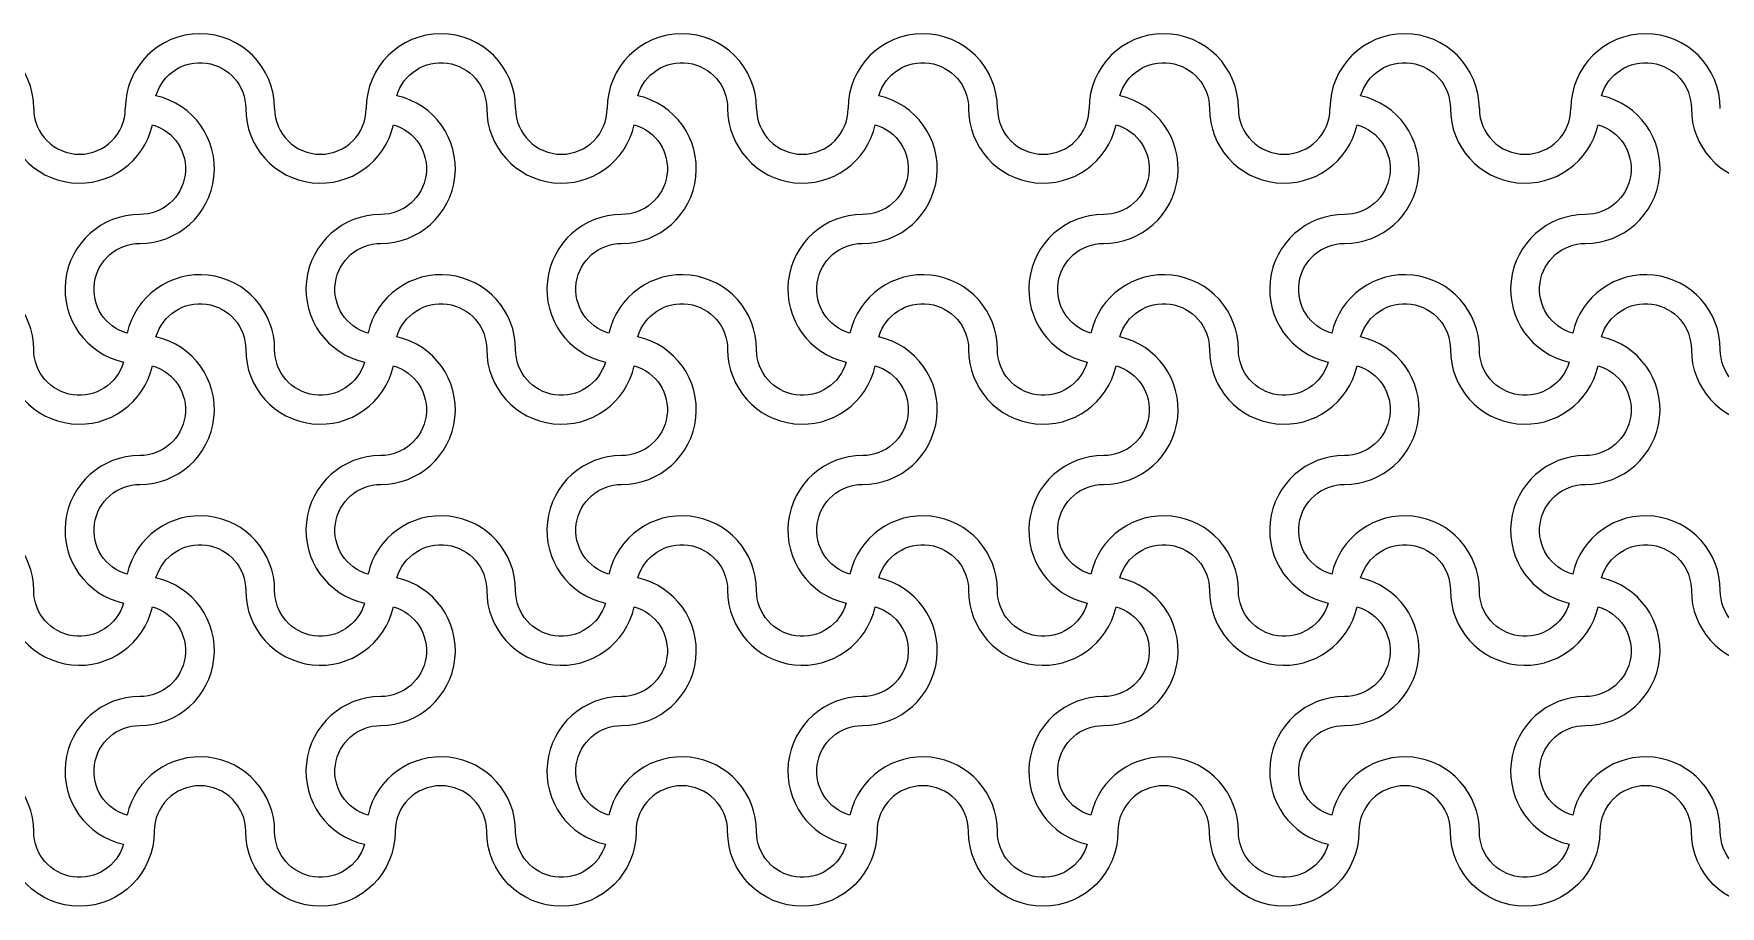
# Model space of a CAD drawing. Header units: millimetres. Extents: x 24 to 345, y 12 to 201.
# Drawn here: x 53.019 to 55.819, y 22.17 to 23.618 of the extents above; entities that cross this region are included whole.
import ezdxf

# ---------------------------------------------------------------- set-up
doc = ezdxf.new("R2010")
doc.units = ezdxf.units.MM
doc.header["$MEASUREMENT"] = 0
doc.layers.add('5th metal (rf+ground)', color=240, linetype='Continuous')

msp = doc.modelspace()

# ---------------------------------------------------------------- linework, layer by layer
at = {"layer": '5th metal (rf+ground)'}
for points in [[(52.9713, 23.49421, 0.8959788), (53.21633, 23.46724, -0.8687853), (53.1953, 23.31821, 0.8959788), (53.16833, 23.07318, -0.8687853), (53.0193, 23.09421, 0.8959788), (52.77427, 23.12118, -0.8687853), (52.7953, 23.27021, 0.8959788), (52.82227, 23.51524, -0.8687853)], [(52.9713, 23.49421, 0.8959788), (53.21633, 23.46724, -0.8687853), (53.1953, 23.31821, 0.8959788), (53.16833, 23.07318, -0.8687853), (53.0193, 23.09421, 0.8959788), (52.77427, 23.12118, -0.8687853), (52.7953, 23.27021, 0.8959788), (52.82227, 23.51524, -0.8687853)], [(52.9713, 23.49421, 0.8959788), (53.21633, 23.46724, -0.8687853), (53.1953, 23.31821, 0.8959788), (53.16833, 23.07318, -0.8687853), (53.0193, 23.09421, 0.8959788), (52.77427, 23.12118, -0.8687853), (52.7953, 23.27021, 0.8959788), (52.82227, 23.51524, -0.8687853)], [(52.9713, 23.49421, 0.8959788), (53.21633, 23.46724, -0.8687853), (53.1953, 23.31821, 0.8959788), (53.16833, 23.07318, -0.8687853), (53.0193, 23.09421, 0.8959788), (52.77427, 23.12118, -0.8687853), (52.7953, 23.27021, 0.8959788), (52.82227, 23.51524, -0.8687853)], [(53.3713, 23.49421, 0.8959788), (53.61633, 23.46724, -0.8687853), (53.5953, 23.31821, 0.8959788), (53.56833, 23.07318, -0.8687853), (53.4193, 23.09421, 0.8959788), (53.17427, 23.12118, -0.8687853), (53.1953, 23.27021, 0.8959788), (53.22227, 23.51524, -0.8687853)], [(53.3713, 23.49421, 0.8959788), (53.61633, 23.46724, -0.8687853), (53.5953, 23.31821, 0.8959788), (53.56833, 23.07318, -0.8687853), (53.4193, 23.09421, 0.8959788), (53.17427, 23.12118, -0.8687853), (53.1953, 23.27021, 0.8959788), (53.22227, 23.51524, -0.8687853)], [(53.3713, 23.49421, 0.8959788), (53.61633, 23.46724, -0.8687853), (53.5953, 23.31821, 0.8959788), (53.56833, 23.07318, -0.8687853), (53.4193, 23.09421, 0.8959788), (53.17427, 23.12118, -0.8687853), (53.1953, 23.27021, 0.8959788), (53.22227, 23.51524, -0.8687853)], [(53.3713, 23.49421, 0.8959788), (53.61633, 23.46724, -0.8687853), (53.5953, 23.31821, 0.8959788), (53.56833, 23.07318, -0.8687853), (53.4193, 23.09421, 0.8959788), (53.17427, 23.12118, -0.8687853), (53.1953, 23.27021, 0.8959788), (53.22227, 23.51524, -0.8687853)], [(53.7713, 23.49421, 0.8959788), (54.01633, 23.46724, -0.8687853), (53.9953, 23.31821, 0.8959788), (53.96833, 23.07318, -0.8687853), (53.8193, 23.09421, 0.8959788), (53.57427, 23.12118, -0.8687853), (53.5953, 23.27021, 0.8959788), (53.62227, 23.51524, -0.8687853)], [(53.7713, 23.49421, 0.8959788), (54.01633, 23.46724, -0.8687853), (53.9953, 23.31821, 0.8959788), (53.96833, 23.07318, -0.8687853), (53.8193, 23.09421, 0.8959788), (53.57427, 23.12118, -0.8687853), (53.5953, 23.27021, 0.8959788), (53.62227, 23.51524, -0.8687853)], [(53.7713, 23.49421, 0.8959788), (54.01633, 23.46724, -0.8687853), (53.9953, 23.31821, 0.8959788), (53.96833, 23.07318, -0.8687853), (53.8193, 23.09421, 0.8959788), (53.57427, 23.12118, -0.8687853), (53.5953, 23.27021, 0.8959788), (53.62227, 23.51524, -0.8687853)], [(53.7713, 23.49421, 0.8959788), (54.01633, 23.46724, -0.8687853), (53.9953, 23.31821, 0.8959788), (53.96833, 23.07318, -0.8687853), (53.8193, 23.09421, 0.8959788), (53.57427, 23.12118, -0.8687853), (53.5953, 23.27021, 0.8959788), (53.62227, 23.51524, -0.8687853)], [(54.1713, 23.49421, 0.8959788), (54.41633, 23.46724, -0.8687853), (54.3953, 23.31821, 0.8959788), (54.36833, 23.07318, -0.8687853), (54.2193, 23.09421, 0.8959788), (53.97427, 23.12118, -0.8687853), (53.9953, 23.27021, 0.8959788), (54.02227, 23.51524, -0.8687853)], [(54.1713, 23.49421, 0.8959788), (54.41633, 23.46724, -0.8687853), (54.3953, 23.31821, 0.8959788), (54.36833, 23.07318, -0.8687853), (54.2193, 23.09421, 0.8959788), (53.97427, 23.12118, -0.8687853), (53.9953, 23.27021, 0.8959788), (54.02227, 23.51524, -0.8687853)], [(54.1713, 23.49421, 0.8959788), (54.41633, 23.46724, -0.8687853), (54.3953, 23.31821, 0.8959788), (54.36833, 23.07318, -0.8687853), (54.2193, 23.09421, 0.8959788), (53.97427, 23.12118, -0.8687853), (53.9953, 23.27021, 0.8959788), (54.02227, 23.51524, -0.8687853)], [(54.1713, 23.49421, 0.8959788), (54.41633, 23.46724, -0.8687853), (54.3953, 23.31821, 0.8959788), (54.36833, 23.07318, -0.8687853), (54.2193, 23.09421, 0.8959788), (53.97427, 23.12118, -0.8687853), (53.9953, 23.27021, 0.8959788), (54.02227, 23.51524, -0.8687853)], [(54.5713, 23.49421, 0.8959788), (54.81633, 23.46724, -0.8687853), (54.7953, 23.31821, 0.8959788), (54.76833, 23.07318, -0.8687853), (54.6193, 23.09421, 0.8959788), (54.37427, 23.12118, -0.8687853), (54.3953, 23.27021, 0.8959788), (54.42227, 23.51524, -0.8687853)], [(54.5713, 23.49421, 0.8959788), (54.81633, 23.46724, -0.8687853), (54.7953, 23.31821, 0.8959788), (54.76833, 23.07318, -0.8687853), (54.6193, 23.09421, 0.8959788), (54.37427, 23.12118, -0.8687853), (54.3953, 23.27021, 0.8959788), (54.42227, 23.51524, -0.8687853)], [(54.5713, 23.49421, 0.8959788), (54.81633, 23.46724, -0.8687853), (54.7953, 23.31821, 0.8959788), (54.76833, 23.07318, -0.8687853), (54.6193, 23.09421, 0.8959788), (54.37427, 23.12118, -0.8687853), (54.3953, 23.27021, 0.8959788), (54.42227, 23.51524, -0.8687853)], [(54.5713, 23.49421, 0.8959788), (54.81633, 23.46724, -0.8687853), (54.7953, 23.31821, 0.8959788), (54.76833, 23.07318, -0.8687853), (54.6193, 23.09421, 0.8959788), (54.37427, 23.12118, -0.8687853), (54.3953, 23.27021, 0.8959788), (54.42227, 23.51524, -0.8687853)], [(54.9713, 23.49421, 0.8959788), (55.21633, 23.46724, -0.8687853), (55.1953, 23.31821, 0.8959788), (55.16833, 23.07318, -0.8687853), (55.0193, 23.09421, 0.8959788), (54.77427, 23.12118, -0.8687853), (54.7953, 23.27021, 0.8959788), (54.82227, 23.51524, -0.8687853)], [(54.9713, 23.49421, 0.8959788), (55.21633, 23.46724, -0.8687853), (55.1953, 23.31821, 0.8959788), (55.16833, 23.07318, -0.8687853), (55.0193, 23.09421, 0.8959788), (54.77427, 23.12118, -0.8687853), (54.7953, 23.27021, 0.8959788), (54.82227, 23.51524, -0.8687853)], [(54.9713, 23.49421, 0.8959788), (55.21633, 23.46724, -0.8687853), (55.1953, 23.31821, 0.8959788), (55.16833, 23.07318, -0.8687853), (55.0193, 23.09421, 0.8959788), (54.77427, 23.12118, -0.8687853), (54.7953, 23.27021, 0.8959788), (54.82227, 23.51524, -0.8687853)], [(54.9713, 23.49421, 0.8959788), (55.21633, 23.46724, -0.8687853), (55.1953, 23.31821, 0.8959788), (55.16833, 23.07318, -0.8687853), (55.0193, 23.09421, 0.8959788), (54.77427, 23.12118, -0.8687853), (54.7953, 23.27021, 0.8959788), (54.82227, 23.51524, -0.8687853)], [(55.3713, 23.49421, 0.8959788), (55.61633, 23.46724, -0.8687853), (55.5953, 23.31821, 0.8959788), (55.56833, 23.07318, -0.8687853), (55.4193, 23.09421, 0.8959788), (55.17427, 23.12118, -0.8687853), (55.1953, 23.27021, 0.8959788), (55.22227, 23.51524, -0.8687853)], [(55.3713, 23.49421, 0.8959788), (55.61633, 23.46724, -0.8687853), (55.5953, 23.31821, 0.8959788), (55.56833, 23.07318, -0.8687853), (55.4193, 23.09421, 0.8959788), (55.17427, 23.12118, -0.8687853), (55.1953, 23.27021, 0.8959788), (55.22227, 23.51524, -0.8687853)], [(55.3713, 23.49421, 0.8959788), (55.61633, 23.46724, -0.8687853), (55.5953, 23.31821, 0.8959788), (55.56833, 23.07318, -0.8687853), (55.4193, 23.09421, 0.8959788), (55.17427, 23.12118, -0.8687853), (55.1953, 23.27021, 0.8959788), (55.22227, 23.51524, -0.8687853)], [(55.3713, 23.49421, 0.8959788), (55.61633, 23.46724, -0.8687853), (55.5953, 23.31821, 0.8959788), (55.56833, 23.07318, -0.8687853), (55.4193, 23.09421, 0.8959788), (55.17427, 23.12118, -0.8687853), (55.1953, 23.27021, 0.8959788), (55.22227, 23.51524, -0.8687853)], [(55.7713, 23.49421, 0.8959788), (56.01633, 23.46724, -0.8687853), (55.9953, 23.31821, 0.8959788), (55.96833, 23.07318, -0.8687853), (55.8193, 23.09421, 0.8959788), (55.57427, 23.12118, -0.8687853), (55.5953, 23.27021, 0.8959788), (55.62227, 23.51524, -0.8687853)], [(55.7713, 23.49421, 0.8959788), (56.01633, 23.46724, -0.8687853), (55.9953, 23.31821, 0.8959788), (55.96833, 23.07318, -0.8687853), (55.8193, 23.09421, 0.8959788), (55.57427, 23.12118, -0.8687853), (55.5953, 23.27021, 0.8959788), (55.62227, 23.51524, -0.8687853)], [(55.7713, 23.49421, 0.8959788), (56.01633, 23.46724, -0.8687853), (55.9953, 23.31821, 0.8959788), (55.96833, 23.07318, -0.8687853), (55.8193, 23.09421, 0.8959788), (55.57427, 23.12118, -0.8687853), (55.5953, 23.27021, 0.8959788), (55.62227, 23.51524, -0.8687853)], [(55.7713, 23.49421, 0.8959788), (56.01633, 23.46724, -0.8687853), (55.9953, 23.31821, 0.8959788), (55.96833, 23.07318, -0.8687853), (55.8193, 23.09421, 0.8959788), (55.57427, 23.12118, -0.8687853), (55.5953, 23.27021, 0.8959788), (55.62227, 23.51524, -0.8687853)], [(52.9713, 23.09421, 0.8959788), (53.21633, 23.06724, -0.8687853), (53.1953, 22.91821, 0.8959788), (53.16833, 22.67318, -0.8687853), (53.0193, 22.69421, 0.8959788), (52.77427, 22.72118, -0.8687853), (52.7953, 22.87021, 0.8959788), (52.82227, 23.11524, -0.8687853)], [(52.9713, 23.09421, 0.8959788), (53.21633, 23.06724, -0.8687853), (53.1953, 22.91821, 0.8959788), (53.16833, 22.67318, -0.8687853), (53.0193, 22.69421, 0.8959788), (52.77427, 22.72118, -0.8687853), (52.7953, 22.87021, 0.8959788), (52.82227, 23.11524, -0.8687853)], [(52.9713, 23.09421, 0.8959788), (53.21633, 23.06724, -0.8687853), (53.1953, 22.91821, 0.8959788), (53.16833, 22.67318, -0.8687853), (53.0193, 22.69421, 0.8959788), (52.77427, 22.72118, -0.8687853), (52.7953, 22.87021, 0.8959788), (52.82227, 23.11524, -0.8687853)], [(52.9713, 23.09421, 0.8959788), (53.21633, 23.06724, -0.8687853), (53.1953, 22.91821, 0.8959788), (53.16833, 22.67318, -0.8687853), (53.0193, 22.69421, 0.8959788), (52.77427, 22.72118, -0.8687853), (52.7953, 22.87021, 0.8959788), (52.82227, 23.11524, -0.8687853)], [(53.3713, 23.09421, 0.8959788), (53.61633, 23.06724, -0.8687853), (53.5953, 22.91821, 0.8959788), (53.56833, 22.67318, -0.8687853), (53.4193, 22.69421, 0.8959788), (53.17427, 22.72118, -0.8687853), (53.1953, 22.87021, 0.8959788), (53.22227, 23.11524, -0.8687853)], [(53.3713, 23.09421, 0.8959788), (53.61633, 23.06724, -0.8687853), (53.5953, 22.91821, 0.8959788), (53.56833, 22.67318, -0.8687853), (53.4193, 22.69421, 0.8959788), (53.17427, 22.72118, -0.8687853), (53.1953, 22.87021, 0.8959788), (53.22227, 23.11524, -0.8687853)], [(53.3713, 23.09421, 0.8959788), (53.61633, 23.06724, -0.8687853), (53.5953, 22.91821, 0.8959788), (53.56833, 22.67318, -0.8687853), (53.4193, 22.69421, 0.8959788), (53.17427, 22.72118, -0.8687853), (53.1953, 22.87021, 0.8959788), (53.22227, 23.11524, -0.8687853)], [(53.3713, 23.09421, 0.8959788), (53.61633, 23.06724, -0.8687853), (53.5953, 22.91821, 0.8959788), (53.56833, 22.67318, -0.8687853), (53.4193, 22.69421, 0.8959788), (53.17427, 22.72118, -0.8687853), (53.1953, 22.87021, 0.8959788), (53.22227, 23.11524, -0.8687853)], [(53.7713, 23.09421, 0.8959788), (54.01633, 23.06724, -0.8687853), (53.9953, 22.91821, 0.8959788), (53.96833, 22.67318, -0.8687853), (53.8193, 22.69421, 0.8959788), (53.57427, 22.72118, -0.8687853), (53.5953, 22.87021, 0.8959788), (53.62227, 23.11524, -0.8687853)], [(53.7713, 23.09421, 0.8959788), (54.01633, 23.06724, -0.8687853), (53.9953, 22.91821, 0.8959788), (53.96833, 22.67318, -0.8687853), (53.8193, 22.69421, 0.8959788), (53.57427, 22.72118, -0.8687853), (53.5953, 22.87021, 0.8959788), (53.62227, 23.11524, -0.8687853)], [(53.7713, 23.09421, 0.8959788), (54.01633, 23.06724, -0.8687853), (53.9953, 22.91821, 0.8959788), (53.96833, 22.67318, -0.8687853), (53.8193, 22.69421, 0.8959788), (53.57427, 22.72118, -0.8687853), (53.5953, 22.87021, 0.8959788), (53.62227, 23.11524, -0.8687853)], [(53.7713, 23.09421, 0.8959788), (54.01633, 23.06724, -0.8687853), (53.9953, 22.91821, 0.8959788), (53.96833, 22.67318, -0.8687853), (53.8193, 22.69421, 0.8959788), (53.57427, 22.72118, -0.8687853), (53.5953, 22.87021, 0.8959788), (53.62227, 23.11524, -0.8687853)], [(54.1713, 23.09421, 0.8959788), (54.41633, 23.06724, -0.8687853), (54.3953, 22.91821, 0.8959788), (54.36833, 22.67318, -0.8687853), (54.2193, 22.69421, 0.8959788), (53.97427, 22.72118, -0.8687853), (53.9953, 22.87021, 0.8959788), (54.02227, 23.11524, -0.8687853)], [(54.1713, 23.09421, 0.8959788), (54.41633, 23.06724, -0.8687853), (54.3953, 22.91821, 0.8959788), (54.36833, 22.67318, -0.8687853), (54.2193, 22.69421, 0.8959788), (53.97427, 22.72118, -0.8687853), (53.9953, 22.87021, 0.8959788), (54.02227, 23.11524, -0.8687853)], [(54.1713, 23.09421, 0.8959788), (54.41633, 23.06724, -0.8687853), (54.3953, 22.91821, 0.8959788), (54.36833, 22.67318, -0.8687853), (54.2193, 22.69421, 0.8959788), (53.97427, 22.72118, -0.8687853), (53.9953, 22.87021, 0.8959788), (54.02227, 23.11524, -0.8687853)], [(54.1713, 23.09421, 0.8959788), (54.41633, 23.06724, -0.8687853), (54.3953, 22.91821, 0.8959788), (54.36833, 22.67318, -0.8687853), (54.2193, 22.69421, 0.8959788), (53.97427, 22.72118, -0.8687853), (53.9953, 22.87021, 0.8959788), (54.02227, 23.11524, -0.8687853)], [(54.5713, 23.09421, 0.8959788), (54.81633, 23.06724, -0.8687853), (54.7953, 22.91821, 0.8959788), (54.76833, 22.67318, -0.8687853), (54.6193, 22.69421, 0.8959788), (54.37427, 22.72118, -0.8687853), (54.3953, 22.87021, 0.8959788), (54.42227, 23.11524, -0.8687853)], [(54.5713, 23.09421, 0.8959788), (54.81633, 23.06724, -0.8687853), (54.7953, 22.91821, 0.8959788), (54.76833, 22.67318, -0.8687853), (54.6193, 22.69421, 0.8959788), (54.37427, 22.72118, -0.8687853), (54.3953, 22.87021, 0.8959788), (54.42227, 23.11524, -0.8687853)], [(54.5713, 23.09421, 0.8959788), (54.81633, 23.06724, -0.8687853), (54.7953, 22.91821, 0.8959788), (54.76833, 22.67318, -0.8687853), (54.6193, 22.69421, 0.8959788), (54.37427, 22.72118, -0.8687853), (54.3953, 22.87021, 0.8959788), (54.42227, 23.11524, -0.8687853)], [(54.5713, 23.09421, 0.8959788), (54.81633, 23.06724, -0.8687853), (54.7953, 22.91821, 0.8959788), (54.76833, 22.67318, -0.8687853), (54.6193, 22.69421, 0.8959788), (54.37427, 22.72118, -0.8687853), (54.3953, 22.87021, 0.8959788), (54.42227, 23.11524, -0.8687853)], [(54.9713, 23.09421, 0.8959788), (55.21633, 23.06724, -0.8687853), (55.1953, 22.91821, 0.8959788), (55.16833, 22.67318, -0.8687853), (55.0193, 22.69421, 0.8959788), (54.77427, 22.72118, -0.8687853), (54.7953, 22.87021, 0.8959788), (54.82227, 23.11524, -0.8687853)], [(54.9713, 23.09421, 0.8959788), (55.21633, 23.06724, -0.8687853), (55.1953, 22.91821, 0.8959788), (55.16833, 22.67318, -0.8687853), (55.0193, 22.69421, 0.8959788), (54.77427, 22.72118, -0.8687853), (54.7953, 22.87021, 0.8959788), (54.82227, 23.11524, -0.8687853)], [(54.9713, 23.09421, 0.8959788), (55.21633, 23.06724, -0.8687853), (55.1953, 22.91821, 0.8959788), (55.16833, 22.67318, -0.8687853), (55.0193, 22.69421, 0.8959788), (54.77427, 22.72118, -0.8687853), (54.7953, 22.87021, 0.8959788), (54.82227, 23.11524, -0.8687853)], [(54.9713, 23.09421, 0.8959788), (55.21633, 23.06724, -0.8687853), (55.1953, 22.91821, 0.8959788), (55.16833, 22.67318, -0.8687853), (55.0193, 22.69421, 0.8959788), (54.77427, 22.72118, -0.8687853), (54.7953, 22.87021, 0.8959788), (54.82227, 23.11524, -0.8687853)], [(55.3713, 23.09421, 0.8959788), (55.61633, 23.06724, -0.8687853), (55.5953, 22.91821, 0.8959788), (55.56833, 22.67318, -0.8687853), (55.4193, 22.69421, 0.8959788), (55.17427, 22.72118, -0.8687853), (55.1953, 22.87021, 0.8959788), (55.22227, 23.11524, -0.8687853)], [(55.3713, 23.09421, 0.8959788), (55.61633, 23.06724, -0.8687853), (55.5953, 22.91821, 0.8959788), (55.56833, 22.67318, -0.8687853), (55.4193, 22.69421, 0.8959788), (55.17427, 22.72118, -0.8687853), (55.1953, 22.87021, 0.8959788), (55.22227, 23.11524, -0.8687853)], [(55.3713, 23.09421, 0.8959788), (55.61633, 23.06724, -0.8687853), (55.5953, 22.91821, 0.8959788), (55.56833, 22.67318, -0.8687853), (55.4193, 22.69421, 0.8959788), (55.17427, 22.72118, -0.8687853), (55.1953, 22.87021, 0.8959788), (55.22227, 23.11524, -0.8687853)], [(55.3713, 23.09421, 0.8959788), (55.61633, 23.06724, -0.8687853), (55.5953, 22.91821, 0.8959788), (55.56833, 22.67318, -0.8687853), (55.4193, 22.69421, 0.8959788), (55.17427, 22.72118, -0.8687853), (55.1953, 22.87021, 0.8959788), (55.22227, 23.11524, -0.8687853)], [(55.7713, 23.09421, 0.8959788), (56.01633, 23.06724, -0.8687853), (55.9953, 22.91821, 0.8959788), (55.96833, 22.67318, -0.8687853), (55.8193, 22.69421, 0.8959788), (55.57427, 22.72118, -0.8687853), (55.5953, 22.87021, 0.8959788), (55.62227, 23.11524, -0.8687853)], [(55.7713, 23.09421, 0.8959788), (56.01633, 23.06724, -0.8687853), (55.9953, 22.91821, 0.8959788), (55.96833, 22.67318, -0.8687853), (55.8193, 22.69421, 0.8959788), (55.57427, 22.72118, -0.8687853), (55.5953, 22.87021, 0.8959788), (55.62227, 23.11524, -0.8687853)], [(55.7713, 23.09421, 0.8959788), (56.01633, 23.06724, -0.8687853), (55.9953, 22.91821, 0.8959788), (55.96833, 22.67318, -0.8687853), (55.8193, 22.69421, 0.8959788), (55.57427, 22.72118, -0.8687853), (55.5953, 22.87021, 0.8959788), (55.62227, 23.11524, -0.8687853)], [(55.7713, 23.09421, 0.8959788), (56.01633, 23.06724, -0.8687853), (55.9953, 22.91821, 0.8959788), (55.96833, 22.67318, -0.8687853), (55.8193, 22.69421, 0.8959788), (55.57427, 22.72118, -0.8687853), (55.5953, 22.87021, 0.8959788), (55.62227, 23.11524, -0.8687853)], [(52.9713, 22.69421, 0.8959788), (53.21633, 22.66724, -0.8687853), (53.1953, 22.51821, 0.8959788), (53.16833, 22.27318, -0.8687853), (53.0193, 22.29421, 0.8959788), (52.77427, 22.32118, -0.8687853), (52.7953, 22.47021, 0.8959788), (52.82227, 22.71524, -0.8687853)], [(52.9713, 22.69421, 0.8959788), (53.21633, 22.66724, -0.8687853), (53.1953, 22.51821, 0.8959788), (53.16833, 22.27318, -0.8687853), (53.0193, 22.29421, 0.8959788), (52.77427, 22.32118, -0.8687853), (52.7953, 22.47021, 0.8959788), (52.82227, 22.71524, -0.8687853)], [(52.9713, 22.69421, 0.8959788), (53.21633, 22.66724, -0.8687853), (53.1953, 22.51821, 0.8959788), (53.16833, 22.27318, -0.8687853), (53.0193, 22.29421, 0.8959788), (52.77427, 22.32118, -0.8687853), (52.7953, 22.47021, 0.8959788), (52.82227, 22.71524, -0.8687853)], [(52.9713, 22.69421, 0.8959788), (53.21633, 22.66724, -0.8687853), (53.1953, 22.51821, 0.8959788), (53.16833, 22.27318, -0.8687853), (53.0193, 22.29421, 0.8959788), (52.77427, 22.32118, -0.8687853), (52.7953, 22.47021, 0.8959788), (52.82227, 22.71524, -0.8687853)], [(53.3713, 22.69421, 0.8959788), (53.61633, 22.66724, -0.8687853), (53.5953, 22.51821, 0.8959788), (53.56833, 22.27318, -0.8687853), (53.4193, 22.29421, 0.8959788), (53.17427, 22.32118, -0.8687853), (53.1953, 22.47021, 0.8959788), (53.22227, 22.71524, -0.8687853)], [(53.3713, 22.69421, 0.8959788), (53.61633, 22.66724, -0.8687853), (53.5953, 22.51821, 0.8959788), (53.56833, 22.27318, -0.8687853), (53.4193, 22.29421, 0.8959788), (53.17427, 22.32118, -0.8687853), (53.1953, 22.47021, 0.8959788), (53.22227, 22.71524, -0.8687853)], [(53.3713, 22.69421, 0.8959788), (53.61633, 22.66724, -0.8687853), (53.5953, 22.51821, 0.8959788), (53.56833, 22.27318, -0.8687853), (53.4193, 22.29421, 0.8959788), (53.17427, 22.32118, -0.8687853), (53.1953, 22.47021, 0.8959788), (53.22227, 22.71524, -0.8687853)], [(53.3713, 22.69421, 0.8959788), (53.61633, 22.66724, -0.8687853), (53.5953, 22.51821, 0.8959788), (53.56833, 22.27318, -0.8687853), (53.4193, 22.29421, 0.8959788), (53.17427, 22.32118, -0.8687853), (53.1953, 22.47021, 0.8959788), (53.22227, 22.71524, -0.8687853)], [(53.7713, 22.69421, 0.8959788), (54.01633, 22.66724, -0.8687853), (53.9953, 22.51821, 0.8959788), (53.96833, 22.27318, -0.8687853), (53.8193, 22.29421, 0.8959788), (53.57427, 22.32118, -0.8687853), (53.5953, 22.47021, 0.8959788), (53.62227, 22.71524, -0.8687853)], [(53.7713, 22.69421, 0.8959788), (54.01633, 22.66724, -0.8687853), (53.9953, 22.51821, 0.8959788), (53.96833, 22.27318, -0.8687853), (53.8193, 22.29421, 0.8959788), (53.57427, 22.32118, -0.8687853), (53.5953, 22.47021, 0.8959788), (53.62227, 22.71524, -0.8687853)], [(53.7713, 22.69421, 0.8959788), (54.01633, 22.66724, -0.8687853), (53.9953, 22.51821, 0.8959788), (53.96833, 22.27318, -0.8687853), (53.8193, 22.29421, 0.8959788), (53.57427, 22.32118, -0.8687853), (53.5953, 22.47021, 0.8959788), (53.62227, 22.71524, -0.8687853)], [(53.7713, 22.69421, 0.8959788), (54.01633, 22.66724, -0.8687853), (53.9953, 22.51821, 0.8959788), (53.96833, 22.27318, -0.8687853), (53.8193, 22.29421, 0.8959788), (53.57427, 22.32118, -0.8687853), (53.5953, 22.47021, 0.8959788), (53.62227, 22.71524, -0.8687853)], [(54.1713, 22.69421, 0.8959788), (54.41633, 22.66724, -0.8687853), (54.3953, 22.51821, 0.8959788), (54.36833, 22.27318, -0.8687853), (54.2193, 22.29421, 0.8959788), (53.97427, 22.32118, -0.8687853), (53.9953, 22.47021, 0.8959788), (54.02227, 22.71524, -0.8687853)], [(54.1713, 22.69421, 0.8959788), (54.41633, 22.66724, -0.8687853), (54.3953, 22.51821, 0.8959788), (54.36833, 22.27318, -0.8687853), (54.2193, 22.29421, 0.8959788), (53.97427, 22.32118, -0.8687853), (53.9953, 22.47021, 0.8959788), (54.02227, 22.71524, -0.8687853)], [(54.1713, 22.69421, 0.8959788), (54.41633, 22.66724, -0.8687853), (54.3953, 22.51821, 0.8959788), (54.36833, 22.27318, -0.8687853), (54.2193, 22.29421, 0.8959788), (53.97427, 22.32118, -0.8687853), (53.9953, 22.47021, 0.8959788), (54.02227, 22.71524, -0.8687853)], [(54.1713, 22.69421, 0.8959788), (54.41633, 22.66724, -0.8687853), (54.3953, 22.51821, 0.8959788), (54.36833, 22.27318, -0.8687853), (54.2193, 22.29421, 0.8959788), (53.97427, 22.32118, -0.8687853), (53.9953, 22.47021, 0.8959788), (54.02227, 22.71524, -0.8687853)], [(54.5713, 22.69421, 0.8959788), (54.81633, 22.66724, -0.8687853), (54.7953, 22.51821, 0.8959788), (54.76833, 22.27318, -0.8687853), (54.6193, 22.29421, 0.8959788), (54.37427, 22.32118, -0.8687853), (54.3953, 22.47021, 0.8959788), (54.42227, 22.71524, -0.8687853)], [(54.5713, 22.69421, 0.8959788), (54.81633, 22.66724, -0.8687853), (54.7953, 22.51821, 0.8959788), (54.76833, 22.27318, -0.8687853), (54.6193, 22.29421, 0.8959788), (54.37427, 22.32118, -0.8687853), (54.3953, 22.47021, 0.8959788), (54.42227, 22.71524, -0.8687853)], [(54.5713, 22.69421, 0.8959788), (54.81633, 22.66724, -0.8687853), (54.7953, 22.51821, 0.8959788), (54.76833, 22.27318, -0.8687853), (54.6193, 22.29421, 0.8959788), (54.37427, 22.32118, -0.8687853), (54.3953, 22.47021, 0.8959788), (54.42227, 22.71524, -0.8687853)], [(54.5713, 22.69421, 0.8959788), (54.81633, 22.66724, -0.8687853), (54.7953, 22.51821, 0.8959788), (54.76833, 22.27318, -0.8687853), (54.6193, 22.29421, 0.8959788), (54.37427, 22.32118, -0.8687853), (54.3953, 22.47021, 0.8959788), (54.42227, 22.71524, -0.8687853)], [(54.9713, 22.69421, 0.8959788), (55.21633, 22.66724, -0.8687853), (55.1953, 22.51821, 0.8959788), (55.16833, 22.27318, -0.8687853), (55.0193, 22.29421, 0.8959788), (54.77427, 22.32118, -0.8687853), (54.7953, 22.47021, 0.8959788), (54.82227, 22.71524, -0.8687853)], [(54.9713, 22.69421, 0.8959788), (55.21633, 22.66724, -0.8687853), (55.1953, 22.51821, 0.8959788), (55.16833, 22.27318, -0.8687853), (55.0193, 22.29421, 0.8959788), (54.77427, 22.32118, -0.8687853), (54.7953, 22.47021, 0.8959788), (54.82227, 22.71524, -0.8687853)], [(54.9713, 22.69421, 0.8959788), (55.21633, 22.66724, -0.8687853), (55.1953, 22.51821, 0.8959788), (55.16833, 22.27318, -0.8687853), (55.0193, 22.29421, 0.8959788), (54.77427, 22.32118, -0.8687853), (54.7953, 22.47021, 0.8959788), (54.82227, 22.71524, -0.8687853)], [(54.9713, 22.69421, 0.8959788), (55.21633, 22.66724, -0.8687853), (55.1953, 22.51821, 0.8959788), (55.16833, 22.27318, -0.8687853), (55.0193, 22.29421, 0.8959788), (54.77427, 22.32118, -0.8687853), (54.7953, 22.47021, 0.8959788), (54.82227, 22.71524, -0.8687853)], [(55.3713, 22.69421, 0.8959788), (55.61633, 22.66724, -0.8687853), (55.5953, 22.51821, 0.8959788), (55.56833, 22.27318, -0.8687853), (55.4193, 22.29421, 0.8959788), (55.17427, 22.32118, -0.8687853), (55.1953, 22.47021, 0.8959788), (55.22227, 22.71524, -0.8687853)], [(55.3713, 22.69421, 0.8959788), (55.61633, 22.66724, -0.8687853), (55.5953, 22.51821, 0.8959788), (55.56833, 22.27318, -0.8687853), (55.4193, 22.29421, 0.8959788), (55.17427, 22.32118, -0.8687853), (55.1953, 22.47021, 0.8959788), (55.22227, 22.71524, -0.8687853)], [(55.3713, 22.69421, 0.8959788), (55.61633, 22.66724, -0.8687853), (55.5953, 22.51821, 0.8959788), (55.56833, 22.27318, -0.8687853), (55.4193, 22.29421, 0.8959788), (55.17427, 22.32118, -0.8687853), (55.1953, 22.47021, 0.8959788), (55.22227, 22.71524, -0.8687853)], [(55.3713, 22.69421, 0.8959788), (55.61633, 22.66724, -0.8687853), (55.5953, 22.51821, 0.8959788), (55.56833, 22.27318, -0.8687853), (55.4193, 22.29421, 0.8959788), (55.17427, 22.32118, -0.8687853), (55.1953, 22.47021, 0.8959788), (55.22227, 22.71524, -0.8687853)], [(55.7713, 22.69421, 0.8959788), (56.01633, 22.66724, -0.8687853), (55.9953, 22.51821, 0.8959788), (55.96833, 22.27318, -0.8687853), (55.8193, 22.29421, 0.8959788), (55.57427, 22.32118, -0.8687853), (55.5953, 22.47021, 0.8959788), (55.62227, 22.71524, -0.8687853)], [(55.7713, 22.69421, 0.8959788), (56.01633, 22.66724, -0.8687853), (55.9953, 22.51821, 0.8959788), (55.96833, 22.27318, -0.8687853), (55.8193, 22.29421, 0.8959788), (55.57427, 22.32118, -0.8687853), (55.5953, 22.47021, 0.8959788), (55.62227, 22.71524, -0.8687853)], [(55.7713, 22.69421, 0.8959788), (56.01633, 22.66724, -0.8687853), (55.9953, 22.51821, 0.8959788), (55.96833, 22.27318, -0.8687853), (55.8193, 22.29421, 0.8959788), (55.57427, 22.32118, -0.8687853), (55.5953, 22.47021, 0.8959788), (55.62227, 22.71524, -0.8687853)], [(55.7713, 22.69421, 0.8959788), (56.01633, 22.66724, -0.8687853), (55.9953, 22.51821, 0.8959788), (55.96833, 22.27318, -0.8687853), (55.8193, 22.29421, 0.8959788), (55.57427, 22.32118, -0.8687853), (55.5953, 22.47021, 0.8959788), (55.62227, 22.71524, -0.8687853)]]:
    msp.add_lwpolyline(points, format="xyb", close=True, dxfattribs=at)
msp.add_lwpolyline([(56.0193, 22.29421, -1), (55.7713, 22.29421, 1), (55.6193, 22.29421, -1), (55.3713, 22.29421, 1), (55.2193, 22.29421, -1), (54.9713, 22.29421, 1), (54.8193, 22.29421, -1), (54.5713, 22.29421, 1), (54.4193, 22.29421, -1), (54.1713, 22.29421, 1), (54.0193, 22.29421, -1), (53.7713, 22.29421, 1), (53.6193, 22.29421, -1), (53.3713, 22.29421, 1), (53.2193, 22.29421, -1), (52.9713, 22.29421, 1)], format="xyb", dxfattribs=at)
msp.add_lwpolyline([(56.0193, 22.29421, -1), (55.7713, 22.29421, 1), (55.6193, 22.29421, -1), (55.3713, 22.29421, 1), (55.2193, 22.29421, -1), (54.9713, 22.29421, 1), (54.8193, 22.29421, -1), (54.5713, 22.29421, 1), (54.4193, 22.29421, -1), (54.1713, 22.29421, 1), (54.0193, 22.29421, -1), (53.7713, 22.29421, 1), (53.6193, 22.29421, -1), (53.3713, 22.29421, 1), (53.2193, 22.29421, -1), (52.9713, 22.29421, 1)], format="xyb", dxfattribs=at)
msp.add_lwpolyline([(56.0193, 22.29421, -1), (55.7713, 22.29421, 1), (55.6193, 22.29421, -1), (55.3713, 22.29421, 1), (55.2193, 22.29421, -1), (54.9713, 22.29421, 1), (54.8193, 22.29421, -1), (54.5713, 22.29421, 1), (54.4193, 22.29421, -1), (54.1713, 22.29421, 1), (54.0193, 22.29421, -1), (53.7713, 22.29421, 1), (53.6193, 22.29421, -1), (53.3713, 22.29421, 1), (53.2193, 22.29421, -1), (52.9713, 22.29421, 1)], format="xyb", dxfattribs=at)
msp.add_lwpolyline([(56.0193, 22.29421, -1), (55.7713, 22.29421, 1), (55.6193, 22.29421, -1), (55.3713, 22.29421, 1), (55.2193, 22.29421, -1), (54.9713, 22.29421, 1), (54.8193, 22.29421, -1), (54.5713, 22.29421, 1), (54.4193, 22.29421, -1), (54.1713, 22.29421, 1), (54.0193, 22.29421, -1), (53.7713, 22.29421, 1), (53.6193, 22.29421, -1), (53.3713, 22.29421, 1), (53.2193, 22.29421, -1), (52.9713, 22.29421, 1)], format="xyb", dxfattribs=at)
for centre, radius, start, end in [((52.8953, 23.49421), 0.124, 0, 180), ((52.8953, 23.49421), 0.124, 0, 180), ((52.8953, 23.49421), 0.124, 0, 180), ((52.8953, 23.49421), 0.124, 0, 180), ((53.2953, 23.49421), 0.124, 0, 180), ((53.2953, 23.49421), 0.124, 0, 180), ((53.2953, 23.49421), 0.124, 0, 180), ((53.2953, 23.49421), 0.124, 0, 180), ((53.6953, 23.49421), 0.124, 0, 180), ((53.6953, 23.49421), 0.124, 0, 180), ((53.6953, 23.49421), 0.124, 0, 180), ((53.6953, 23.49421), 0.124, 0, 180), ((54.0953, 23.49421), 0.124, 0, 180), ((54.0953, 23.49421), 0.124, 0, 180), ((54.0953, 23.49421), 0.124, 0, 180), ((54.0953, 23.49421), 0.124, 0, 180), ((54.4953, 23.49421), 0.124, 0, 180), ((54.4953, 23.49421), 0.124, 0, 180), ((54.4953, 23.49421), 0.124, 0, 180), ((54.4953, 23.49421), 0.124, 0, 180), ((54.8953, 23.49421), 0.124, 0, 180), ((54.8953, 23.49421), 0.124, 0, 180), ((54.8953, 23.49421), 0.124, 0, 180), ((54.8953, 23.49421), 0.124, 0, 180), ((55.2953, 23.49421), 0.124, 0, 180), ((55.2953, 23.49421), 0.124, 0, 180), ((55.2953, 23.49421), 0.124, 0, 180), ((55.2953, 23.49421), 0.124, 0, 180), ((55.6953, 23.49421), 0.124, 0, 180), ((55.6953, 23.49421), 0.124, 0, 180), ((55.6953, 23.49421), 0.124, 0, 180), ((55.6953, 23.49421), 0.124, 0, 180), ((53.0953, 23.49421), 0.076, 180, 0), ((53.0953, 23.49421), 0.076, 180, 0), ((53.0953, 23.49421), 0.076, 180, 0), ((53.0953, 23.49421), 0.076, 180, 0), ((53.4953, 23.49421), 0.076, 180, 0), ((53.4953, 23.49421), 0.076, 180, 0), ((53.4953, 23.49421), 0.076, 180, 0), ((53.4953, 23.49421), 0.076, 180, 0), ((53.8953, 23.49421), 0.076, 180, 0), ((53.8953, 23.49421), 0.076, 180, 0), ((53.8953, 23.49421), 0.076, 180, 0), ((53.8953, 23.49421), 0.076, 180, 0), ((54.2953, 23.49421), 0.076, 180, 0), ((54.2953, 23.49421), 0.076, 180, 0), ((54.2953, 23.49421), 0.076, 180, 0), ((54.2953, 23.49421), 0.076, 180, 0), ((54.6953, 23.49421), 0.076, 180, 0), ((54.6953, 23.49421), 0.076, 180, 0), ((54.6953, 23.49421), 0.076, 180, 0), ((54.6953, 23.49421), 0.076, 180, 0), ((55.0953, 23.49421), 0.076, 180, 0), ((55.0953, 23.49421), 0.076, 180, 0), ((55.0953, 23.49421), 0.076, 180, 0), ((55.0953, 23.49421), 0.076, 180, 0), ((55.4953, 23.49421), 0.076, 180, 0), ((55.4953, 23.49421), 0.076, 180, 0), ((55.4953, 23.49421), 0.076, 180, 0), ((55.4953, 23.49421), 0.076, 180, 0)]:
    msp.add_arc(centre, radius, start, end, dxfattribs=at)

doc.saveas('drawing.dxf')
